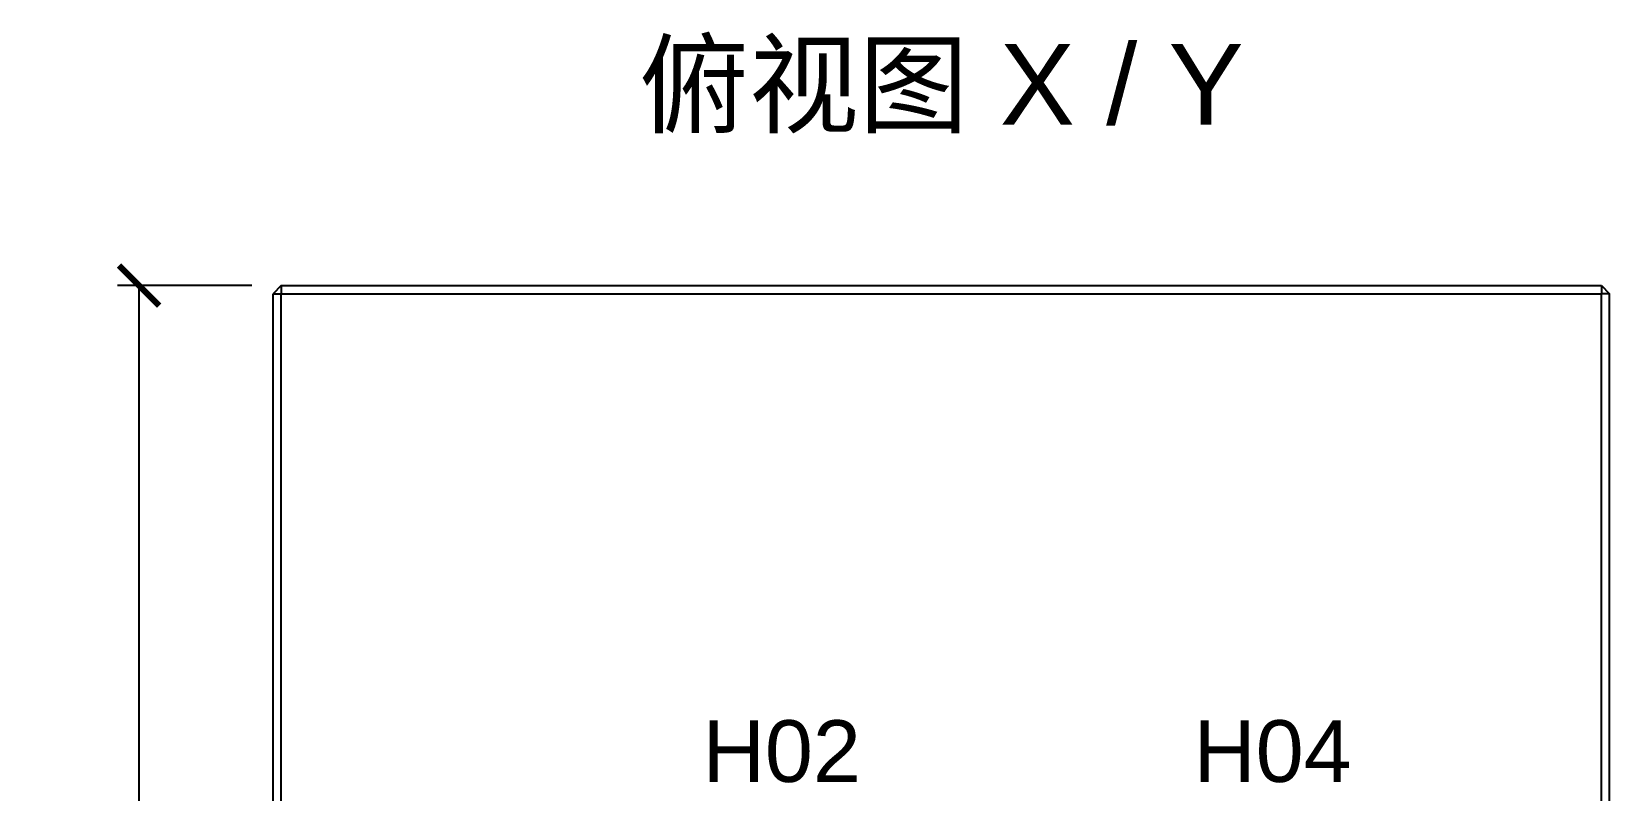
# Model space of a CAD drawing. Header units: millimetres. Extents: x 22 to 677, y 66 to 273.
# Drawn here: x 127.1 to 185.9, y 98.7 to 127 of the extents above; entities that cross this region are included whole.
import ezdxf
from ezdxf.enums import TextEntityAlignment as Align

# ---------------------------------------------------------------- set-up
doc = ezdxf.new("R2010")
doc.units = ezdxf.units.MM
for name, color, linetype, lineweight in [('ANNOTATIONS', 7, 'CONTINUOUS', 18), ('DIMENSIONS', 7, 'CONTINUOUS', 18), ('VISIBLE', 7, 'CONTINUOUS', 25)]:
    doc.layers.add(name, color=color, linetype=linetype, lineweight=lineweight)
doc.styles.add('CJK', font='Arial Unicode.ttf')
doc.styles.add('OpenSansCondensed-Light', font='OpenSansCondensed-Light.ttf')
doc.dimstyles.new('EZDXF', dxfattribs={"dimtxt": 0.25, "dimasz": 0.175, "dimexe": 0.375, "dimexo": 0.125, "dimgap": 0.1, "dimtad": 1, "dimlfac": 100, "dimzin": 12, "dimdsep": 46, "dimtxsty": 'OpenSansCondensed-Light', "dimblk": 'ARCHTICK', "dimcen": 2.5, "dimazin": 3, "dimtfac": 0.5, "dimtmove": 2, "dimatfit": 3})

# ---------------------------------------------------------------- blocks, each defined once
blk = doc.blocks.new('_ARCHTICK')
at = {"color": 0, "linetype": 'BYBLOCK', "const_width": 0.15}
blk.add_lwpolyline([(-0.5, -0.5), (0.5, 0.5)], dxfattribs=at)

msp = doc.modelspace()

# ---------------------------------------------------------------- linework, layer by layer
at = {"layer": 'VISIBLE'}
for p, q in [((136.40632, 117.5), (136.10632, 117.2)), ((136.10632, 66.8), (136.10632, 117.2)), ((136.10632, 117.2), (136.40632, 117.2)), ((136.40632, 117.5), (136.40632, 117.2)), ((136.40632, 117.5), (185.59368, 117.5)), ((136.40632, 66.8), (136.40632, 117.2)), ((136.40632, 117.2), (185.59368, 117.2)), ((185.59368, 117.5), (185.59368, 117.2)), ((185.59368, 117.5), (185.89368, 117.2)), ((185.59368, 66.8), (185.59368, 117.2)), ((185.89368, 117.2), (185.59368, 117.2)), ((185.89368, 66.8), (185.89368, 117.2))]:
    msp.add_line(p, q, dxfattribs=at)

# ---------------------------------------------------------------- texts
at = {"layer": 'ANNOTATIONS', "style": 'CJK'}
msp.add_text('俯视图 X / Y', height=3, dxfattribs=at).set_placement((161, 123.5), align=Align.CENTER)
for s, p in [('H02', (152.10632, 99)), ('H04', (170.39368, 99))]:
    msp.add_text(s, height=2.3, dxfattribs=at).set_placement(p)

# ---------------------------------------------------------------- dimensions: what is measured, and where the dimension line sits
at = {"layer": 'DIMENSIONS'}
msp.add_linear_dim(base=(131.10632, 66.5), p1=(136.10632, 66.5), p2=(136.10632, 117.5), angle=90, dimstyle='EZDXF', override={"dimtxt": 2.6, "dimasz": 1.5, "dimexe": 0.8, "dimexo": 0.8, "dimgap": 1, "dimdec": 4, "dimlfac": 1, "dimzin": 8, "dimtxsty": 'CJK', "dimclrd": 7, "dimclre": 7, "dimclrt": 7}, dxfattribs=at).render()

doc.saveas('drawing.dxf')
